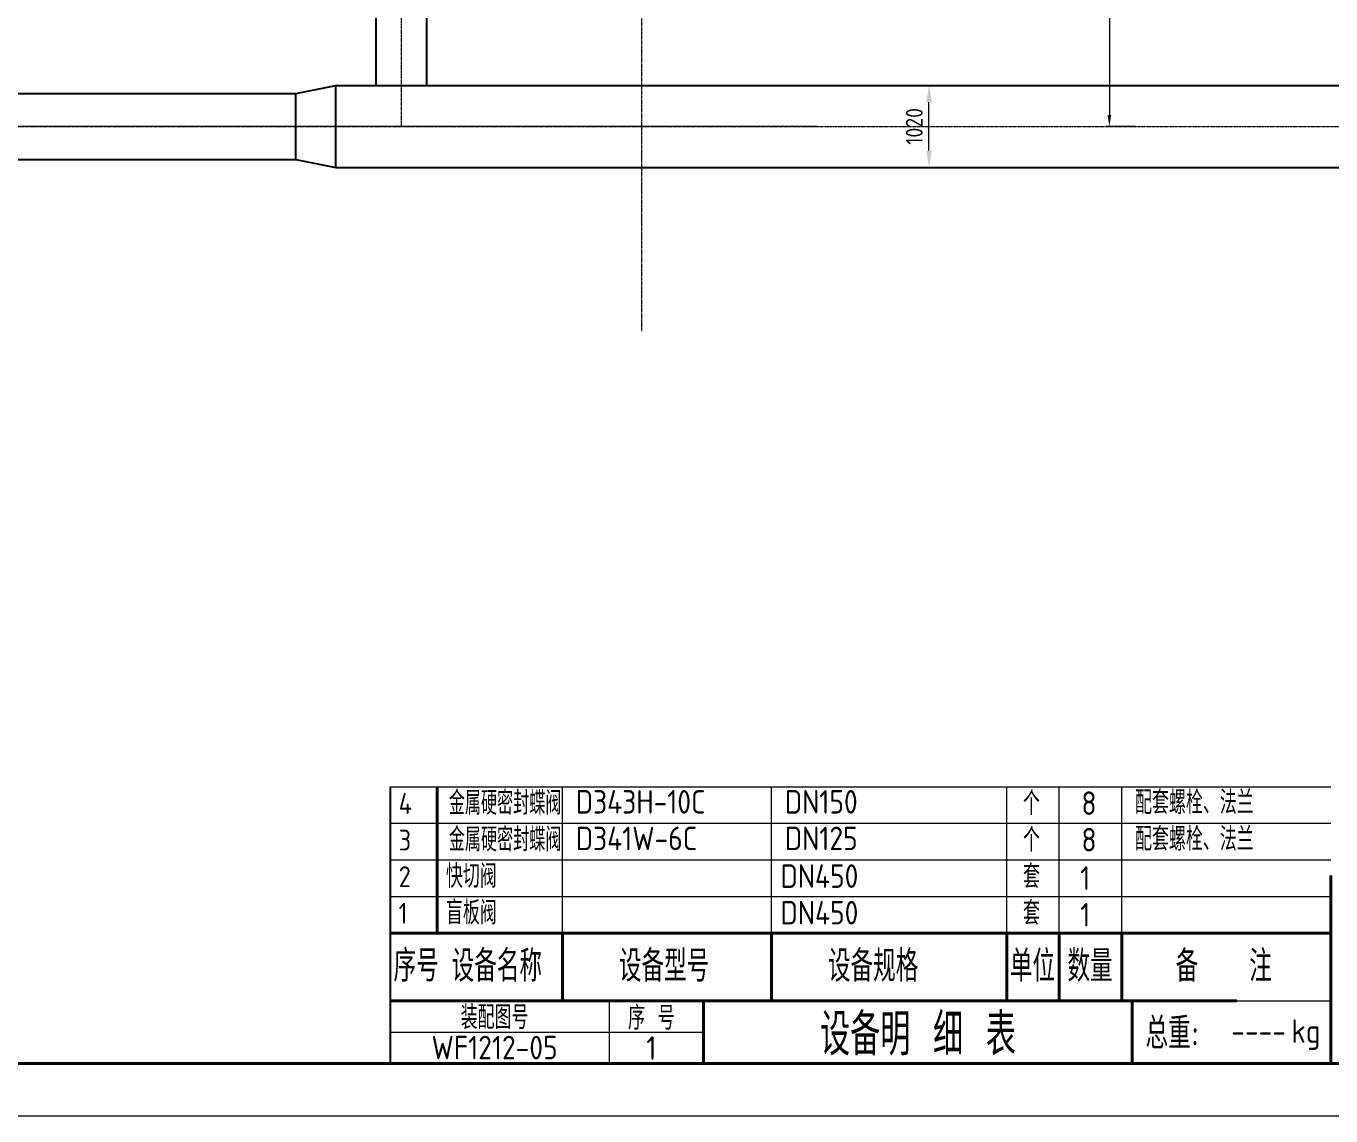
# Model space of a CAD drawing. Header units: millimetres. Extents: x -11969 to 47316, y 514 to 81306.
# Drawn here: x 18740 to 34966, y 514 to 14072 of the extents above; entities that cross this region are included whole.
import ezdxf
from ezdxf.enums import TextEntityAlignment as Align

# ---------------------------------------------------------------- set-up
doc = ezdxf.new("R2010")
doc.units = ezdxf.units.MM
doc.linetypes.add('CENTER', pattern=[2, 1.25, -0.25, 0.25, -0.25])
for name, color, linetype, lineweight in [('BIAOZHU', 3, 'Continuous', 25), ('SHI', 7, 'Continuous', 40), ('WEN', 3, 'Continuous', 20), ('XI', 2, 'Continuous', 20), ('ZHONG', 1, 'CENTER', 20)]:
    doc.layers.add(name, color=color, linetype=linetype, lineweight=lineweight)
doc.styles.add('GB', font='gbenor.shx', dxfattribs={"bigfont": 'gbcbig.shx'})
doc.dimstyles.new('ISO-25$0', dxfattribs={"dimscale": 40, "dimtxt": 3.5, "dimasz": 3.5, "dimexe": 1, "dimexo": 0.2, "dimgap": 1.2, "dimtad": 1, "dimtoh": 1, "dimdec": 1, "dimzin": 9, "dimdsep": 46, "dimtxsty": 'GB', "dimcen": 0, "dimclrd": 3, "dimclre": 3, "dimclrt": 256, "dimadec": 0, "dimazin": 2, "dimtfac": 1, "dimtdec": 1, "dimtix": 1, "dimtmove": 0, "dimatfit": 3, "dimldrblk": 'DOTSMALL', "dimfxl": 0, "dimlwd": -1, "dimlwe": 20, "dimarcsym": 0})
doc.dimstyles.new('ISO-60', dxfattribs={"dimscale": 60, "dimtxt": 3.5, "dimasz": 3.5, "dimexe": 1.8, "dimexo": 1.25, "dimgap": 1.3, "dimtad": 1, "dimrnd": 1, "dimdsep": 46, "dimtxsty": 'GB', "dimcen": 0, "dimclrd": 3, "dimclre": 3, "dimclrt": 256, "dimadec": 0, "dimazin": 0, "dimtfac": 1, "dimtix": 1, "dimtmove": 0, "dimatfit": 3, "dimldrblk": 'DOTSMALL', "dimfxl": 0, "dimlwd": 20, "dimlwe": 20, "dimarcsym": 0})

# ---------------------------------------------------------------- blocks, each defined once
blk = doc.blocks.new('*D46')
at = {"layer": 'Defpoints', "color": 0}
for p in [(32544, 21924), (32211, 12824), (32544, 12824)]:
    blk.add_point(p, dxfattribs=at)
at = {"layer": 'WEN', "color": 3, "linetype": 'ByBlock', "lineweight": 20}
for p, q in [((32536, 21924), (32171, 21924)), ((32536, 12824), (32171, 12824))]:
    blk.add_line(p, q, dxfattribs=at)
at = {"layer": 'WEN', "color": 3}
blk.add_line((32211, 21784), (32211, 12964), dxfattribs=at)
for points in [[(32188, 21784), (32234, 21784), (32211, 21924)], [(32188, 12964), (32234, 12964), (32211, 12824)]]:
    blk.add_solid(points, dxfattribs=at)
at = {"layer": 'WEN', "insert": (32093, 17374), "char_height": 140, "attachment_point": 5, "rotation": 90, "style": 'GB'}
blk.add_mtext('9100', dxfattribs=at)
blk = doc.blocks.new('_DotSmall')
at = {"color": 0, "linetype": 'ByBlock', "const_width": 0.5}
blk.add_lwpolyline([(-0.0625, 0, 1), (0.0625, 0, 1)], format="xyb", close=True, dxfattribs=at)
blk = doc.blocks.new('*D71')
at = {"layer": 'Defpoints', "color": 0}
for p in [(29897, 13334), (29968, 13334), (29774, 12314)]:
    blk.add_point(p, dxfattribs=at)
at = {"layer": 'WEN', "color": 3, "lineweight": 20}
for p, q in [((29972, 13334), (30076, 13334)), ((29968, 12524), (29968, 13124)), ((29849, 12314), (30076, 12314))]:
    blk.add_line(p, q, dxfattribs=at)
at = {"layer": 'WEN', "color": 3}
for points in [[(29933, 13124), (30003, 13124), (29968, 13334)], [(29933, 12524), (30003, 12524), (29968, 12314)]]:
    blk.add_solid(points, dxfattribs=at)
at = {"layer": 'WEN', "insert": (29785, 12824), "char_height": 210, "attachment_point": 5, "rotation": 90, "style": 'GB'}
blk.add_mtext('1020', dxfattribs=at)

msp = doc.modelspace()

# ---------------------------------------------------------------- linework, layer by layer
for p, q in [((23093.643, 13334.073), (23093.643, 28735.086)), ((23723.643, 13334.073), (23723.643, 28735.086)), ((22093.643, 13234.073), (22593.643, 13334.073)), ((22593.643, 13334.073), (39025.31, 13334.073)), ((22593.643, 12314.073), (22593.643, 13334.073)), ((15693.653, 13234.073), (22093.643, 13234.073)), ((22093.643, 12414.073), (22093.643, 13234.073)), ((15693.653, 12414.073), (22093.643, 12414.073)), ((22093.643, 12414.073), (22593.643, 12314.073)), ((22593.643, 12314.073), (39025.31, 12314.073))]:
    msp.add_line(p, q)
at = {"layer": 'BIAOZHU'}
msp.add_line((23265.925, 4609.42), (23265.925, 1164.42), dxfattribs=at)
at = {"layer": 'SHI'}
for p, q in [((23850.926, 2789.42), (23850.926, 4609.42)), ((34965.926, 3504.42), (34965.926, 1164.42)), ((23265.926, 2789.42), (34965.926, 2789.42)), ((25410.926, 1944.42), (25410.926, 2789.42)), ((28010.926, 1944.42), (28010.926, 2789.42)), ((30935.926, 1944.42), (30935.926, 2789.42)), ((31585.926, 1944.42), (31585.926, 2789.42)), ((32365.926, 1944.42), (32365.926, 2789.42)), ((23265.925, 1944.42), (33795.927, 1944.42)), ((27165.926, 1164.42), (27165.926, 1944.42)), ((32495.926, 1164.42), (32495.926, 1944.42)), ((23265.925, 1164.42), (34965.926, 1164.42)), ((23265.926, 1164.42), (34965.926, 1164.42))]:
    msp.add_line(p, q, dxfattribs=at)
msp.add_lwpolyline([(-5724.074, 1164.42), (46665.926, 1164.42), (46665.926, 38474.42), (-5724.074, 38474.42)], close=True, dxfattribs=at)
at = {"layer": 'XI'}
for p, q in [((23265.925, 4609.42), (34965.925, 4609.42)), ((25410.926, 2789.42), (25410.926, 4609.42)), ((28010.926, 2789.42), (28010.926, 4609.42)), ((30935.926, 2789.42), (30935.926, 4609.42)), ((31585.926, 2789.42), (31585.926, 4609.42)), ((32365.926, 2789.42), (32365.926, 4609.42)), ((23265.925, 4154.42), (34965.925, 4154.42)), ((23265.925, 3699.42), (34965.925, 3699.42)), ((23265.926, 3244.42), (34965.926, 3244.42)), ((23265.925, 1944.42), (34965.926, 1944.42)), ((23265.926, 1944.42), (33795.927, 1944.42)), ((25995.926, 1164.42), (25995.926, 1944.42)), ((23265.925, 1554.42), (27165.926, 1554.42)), ((23265.925, 1164.42), (34965.926, 1164.42)), ((23265.925, 1164.42), (34965.925, 1164.42)), ((23265.926, 1164.42), (34965.925, 1164.42)), ((23265.926, 1164.42), (34965.926, 1164.42)), ((26865.926, 1164.42), (34965.926, 1164.42))]:
    msp.add_line(p, q, dxfattribs=at)
msp.add_lwpolyline([(-7349.074, 514.42), (47315.926, 514.42), (47315.926, 39124.42), (-7349.074, 39124.42)], close=True, dxfattribs=at)
at = {"layer": 'ZHONG'}
for p, q in [((26392.652, 32760.362), (26392.652, 10276.687)), ((23408.643, 12824.073), (23408.643, 29050.073)), ((27784.45, 12824.073), (4525.242, 12824.073)), ((28585.014, 12824.073), (6578.397, 12824.073)), ((7582.99, 12824.073), (39025.31, 12824.073))]:
    msp.add_line(p, q, dxfattribs=at)

# ---------------------------------------------------------------- texts
at = {"layer": 'BIAOZHU', "style": 'GB'}
msp.add_text('备   注', height=390, dxfattribs=at).set_placement((33633.426, 2399.42), align=Align.MIDDLE)
at = {"layer": 'SHI', "style": 'GB'}
for s, p in [('4', (23373.21, 4270.721)), ('3', (23373.211, 3815.721)), ('2', (23373.211, 3360.721)), ('1', (23373.211, 2905.721))]:
    msp.add_text(s, height=260, dxfattribs=at).set_placement(p)
at = {"layer": 'WEN', "style": 'GB', "width": 0.95}
for p in [(23996.637, 4261.806), (23996.638, 3806.806)]:
    msp.add_text('金属硬密封蝶阀', height=292.5, dxfattribs=at).set_placement(p)
at = {"layer": 'WEN', "style": 'GB'}
for s, p in [('D343H-10C', (25575.783, 4275.337)), ('DN150', (28175.783, 4275.337)), ('配套螺栓、法兰', (32530.783, 4268.327)), ('D341W-6C', (25575.783, 3820.337)), ('DN125', (28175.783, 3820.337)), ('配套螺栓、法兰', (32530.784, 3813.327)), ('快切阀', (23961.426, 3351.176)), ('DN450', (28121.426, 3351.176)), ('盲板阀', (23961.426, 2896.176)), ('DN450', (28121.426, 2896.176)), ('kg', (34474.88, 1424.42))]:
    msp.add_text(s, height=292.5, dxfattribs=at).set_placement(p)
for s, p in [('个', (31242.745, 4404.063)), ('8', (31957.745, 4405.337)), ('个', (31242.745, 3949.063)), ('8', (31957.745, 3950.337)), ('套', (31242.744, 3491.844)), ('套', (31242.744, 3036.844))]:
    msp.add_text(s, height=292.5, dxfattribs=at).set_placement(p, align=Align.MIDDLE_CENTER)
for s, height, p in [('1', 292.5, (31910.925, 3471.928)), ('1', 292.5, (31910.925, 3016.928)), ('序号', 390, (23590.926, 2401.446)), ('设备名称', 390, (24594.034, 2399.42)), ('设备型号', 390, (26673.997, 2399.42)), ('设备规格', 390, (29273.997, 2399.42)), ('单位', 390, (31255.432, 2399.42)), ('数量', 390, (31970.432, 2399.42)), ('装配图号', 292.5, (24565.926, 1755.216)), ('序 号', 292.5, (26515.926, 1749.42)), ('设备明 细 表', 520, (29830.926, 1554.42)), ('总重:', 390, (32996.426, 1563.88)), ('WF1212-05', 292.5, (24565.926, 1365.216)), ('1', 292.5, (26515.926, 1359.42))]:
    msp.add_text(s, height=height, dxfattribs=at).set_placement(p, align=Align.MIDDLE)
msp.add_text('----', height=292.5, dxfattribs=at).set_placement((34405.801, 1424.42), align=Align.RIGHT)

# ---------------------------------------------------------------- dimensions: what is measured, and where the dimension line sits
at = {"layer": 'WEN'}
dim = msp.add_linear_dim(base=(32210.866, 12824.073), p1=(32544.255, 21924.073), p2=(32544.255, 12824.073), angle=90, dimstyle='ISO-25$0', override={"dimatfit": 0}, dxfattribs=at)
dim.commit()
dim.dimension.update_dxf_attribs({"geometry": '*D46', "text_midpoint": (32092.866, 17374.073)})
dim = msp.add_linear_dim(base=(29968.12, 13334.073), p1=(29774.025, 12314.073), p2=(29896.654, 13334.073), angle=90, dimstyle='ISO-60', dxfattribs=at)
dim.commit()
dim.dimension.update_dxf_attribs({"geometry": '*D71', "text_midpoint": (29785.12, 12824.073)})

doc.saveas('drawing.dxf')
